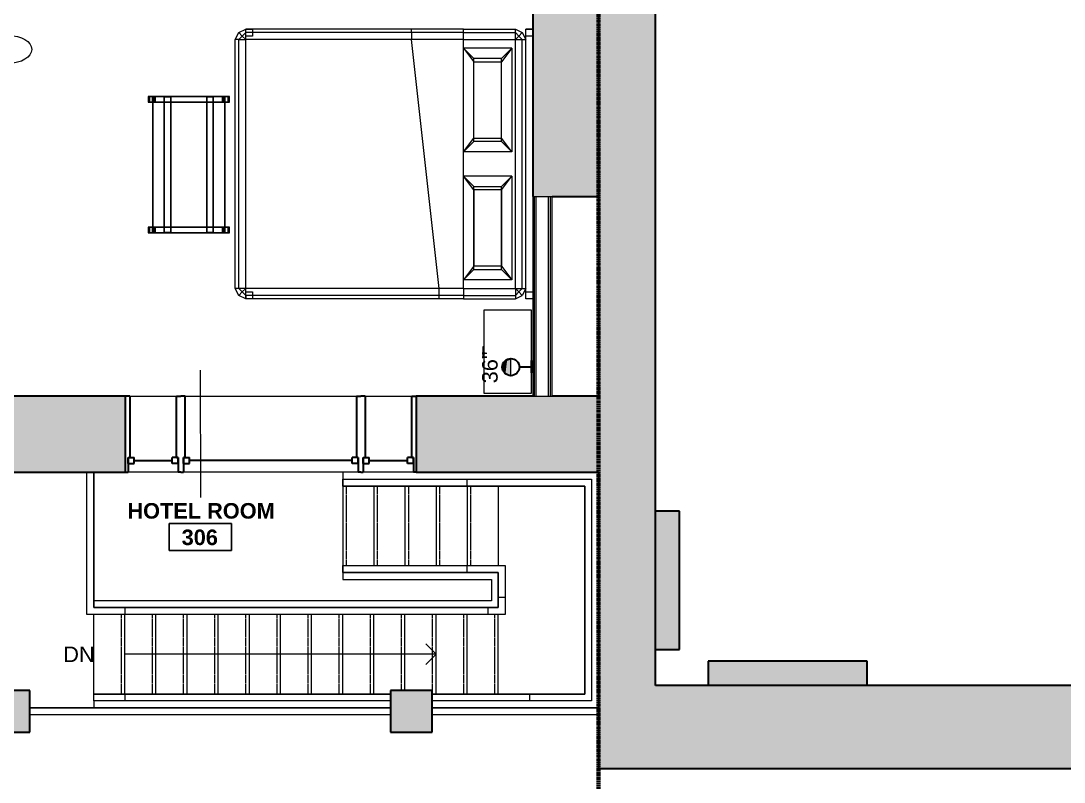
# Model space of a CAD drawing. Header units: inches. Extents: x -1176 to 1482, y -2527 to 978.
# Drawn here: x -165.3 to 136.4, y -5.1 to 214.9 of the extents above; entities that cross this region are included whole.
import ezdxf

# ---------------------------------------------------------------- set-up
doc = ezdxf.new("R2010")
doc.units = ezdxf.units.IN
doc.header["$MEASUREMENT"] = 0
doc.linetypes.add('Dash', pattern=[0.25, 0.125, -0.125])
doc.linetypes.add('Overhead 1_16_', pattern=[0.101562, 0.0625, -0.039062])
for name, color, linetype, lineweight in [('A-ANNO-MATC', 214, 'Dash', 140), ('A-ANNO-NOTE', 131, 'Continuous', 40), ('A-AREA-IDEN', 2, 'Continuous', 9), ('A-COLS', 52, 'Continuous', 18), ('A-FLOR', 192, 'Continuous', 18), ('A-FLOR-HRAL', 11, 'Continuous', 18), ('A-GLAZ', 151, 'Continuous', 18), ('A-WALL', 113, 'Continuous', 18), ('A-WALL-PATT', 111, 'Continuous', 18), ('G-IMPT', 8, 'Continuous', 9), ('I-FURN', 30, 'Continuous', 9), ('I-WALL', 2, 'Continuous', 18), ('Q-SPCQ-IDEN', 132, 'Continuous', 9), ('S-STRS', 31, 'Continuous', 18), ('S-STRS-ANNO', 31, 'Continuous', 9), ('S-STRS-IDEN', 31, 'Continuous', 9)]:
    doc.layers.add(name, color=color, linetype=linetype, lineweight=lineweight)
doc.styles.add('Swis721 Lt BT', font='swissl.ttf', dxfattribs={"height": 4.5})
doc.styles.add('Swis721 Lt BT_B', font='', dxfattribs={"height": 4.5})
doc.styles.get('Swis721 Lt BT_B').set_extended_font_data('Swis721 Lt BT', bold=True)

# ---------------------------------------------------------------- blocks, each defined once
blk = doc.blocks.new('Top Rail Type - Top Rail_Internal_-6920639-3rd Floor Power _ Signal')
at = {"layer": 'A-FLOR-HRAL', "lineweight": 9}
for p, q in [((-162.7, 16.3), (-58.38, 16.3)), ((-46.38, 16.3), (1.72, 16.3)), ((-58.38, 14.3), (-162.7, 14.3)), ((1.72, 14.3), (-46.38, 14.3))]:
    blk.add_line(p, q, dxfattribs=at)
blk = doc.blocks.new('Top Rail Type - Top Rail_Internal_-V6-3rd Floor Power _ Signal')
at = {"layer": 'A-FLOR-HRAL', "lineweight": 9}
for p, q in [((-58.38, 16.3), (-162.7, 16.3)), ((1.72, 16.3), (-46.38, 16.3)), ((-58.38, 14.3), (-162.7, 14.3)), ((1.72, 14.3), (-46.38, 14.3))]:
    blk.add_line(p, q, dxfattribs=at)
blk = doc.blocks.new('Bed_761 - 12ZBED05_dwg-6542241-3rd Floor Power _ Signal')
at = {"layer": 'G-IMPT'}
for p, q in [((1, 78), (3, 78)), ((1, 78), (3, 78)), ((1, 78), (3, 78)), ((1, 78), (3, 78)), ((3, 76), (1, 76)), ((3, 76), (1, 76)), ((3, 78), (3, 0)), ((3, 78), (3, 75)), ((3, 78), (3, 76)), ((3, 78), (3, 76)), ((3, 78), (3, 0)), ((3, 75), (4, 77)), ((3, 75), (4, 77)), ((6, 78), (4, 77)), ((6, 78), (4, 77)), ((5, 76), (4, 77)), ((4, 75), (5, 76)), ((6, 77), (5, 76)), ((6, 75), (5, 76)), ((21, 78), (6, 78)), ((21, 78), (6, 78)), ((6, 77), (6, 78)), ((6, 75), (6, 77)), ((21, 77), (6, 77)), ((21, 78), (28, 78)), ((21, 78), (28, 78)), ((21, 77), (21, 78)), ((21, 75), (21, 77)), ((21, 77), (28, 77)), ((28, 78), (84, 78)), ((28, 78), (84, 78)), ((28, 78), (28, 77)), ((28, 77), (28, 75)), ((28, 77), (84, 77)), ((82, 76), (82, 78)), ((82, 76), (82, 78)), ((82, 78), (84, 78)), ((82, 78), (84, 78)), ((84, 76), (82, 76)), ((84, 76), (82, 76)), ((84, 78), (86, 77)), ((84, 78), (86, 77)), ((84, 77), (84, 78)), ((84, 78), (84, 76)), ((84, 78), (84, 76)), ((84, 77), (84, 75)), ((84, 77), (85, 76)), ((84, 75), (85, 76)), ((85, 76), (86, 77)), ((85, 76), (86, 75)), ((86, 77), (87, 75)), ((86, 77), (87, 75)), ((3, 75), (3, 3)), ((3, 75), (3, 3)), ((4, 75), (3, 75)), ((3, 75), (3, 3)), ((6, 75), (4, 75)), ((4, 75), (4, 3)), ((21, 75), (6, 75)), ((6, 75), (6, 3)), ((7, 42.5), (7, 72.5)), ((7, 72.5), (21, 72.5)), ((7, 72.5), (10, 69.5)), ((10, 68.5), (7, 72.5)), ((21, 72.5), (18, 69.5)), ((18, 68.5), (21, 72.5)), ((21, 75), (21, 72.5)), ((21, 75), (28, 75)), ((21, 72.5), (21, 42.5)), ((21, 72.5), (21, 42.5)), ((28, 75), (36, 3)), ((28, 75), (84, 75)), ((84, 75), (86, 75)), ((84, 75), (84, 3)), ((86, 75), (87, 75)), ((86, 75), (86, 3)), ((87, 75), (87, 3)), ((87, 75), (87, 3)), ((10, 69.5), (10, 68.5)), ((18, 69.5), (10, 69.5)), ((18, 69.5), (18, 68.5)), ((10, 68.5), (10, 46.5)), ((10, 46.5), (10, 68.5)), ((10, 68.5), (18, 68.5)), ((18, 68.5), (18, 46.5)), ((18, 46.5), (18, 68.5)), ((10, 46.5), (7, 42.5)), ((7, 42.5), (10, 45.5)), ((10, 46.5), (10, 45.5)), ((10, 46.5), (18, 46.5)), ((18, 45.5), (10, 45.5)), ((18, 46.5), (18, 45.5)), ((18, 46.5), (21, 42.5)), ((21, 42.5), (18, 45.5)), ((7, 42.5), (21, 42.5)), ((21, 42.5), (21, 35.5)), ((7, 5.5), (7, 35.5)), ((7, 35.5), (21, 35.5)), ((10, 32.5), (7, 35.5)), ((7, 35.5), (10, 31.5)), ((18, 32.5), (21, 35.5)), ((21, 35.5), (18, 31.5)), ((21, 35.5), (21, 5.5)), ((21, 35.5), (21, 5.5)), ((10, 32.5), (18, 32.5)), ((10, 32.5), (10, 31.5)), ((10, 31.5), (10, 9.5)), ((18, 31.5), (10, 31.5)), ((10, 31.5), (10, 9.5)), ((18, 32.5), (18, 31.5)), ((18, 31.5), (18, 9.5)), ((18, 31.5), (18, 9.5)), ((7, 5.5), (10, 9.5)), ((10, 9.5), (10, 8.5)), ((18, 9.5), (10, 9.5)), ((18, 9.5), (18, 8.5)), ((21, 5.5), (18, 9.5)), ((10, 8.5), (7, 5.5)), ((10, 8.5), (18, 8.5)), ((21, 5.5), (18, 8.5)), ((7, 5.5), (21, 5.5)), ((21, 5.5), (21, 3)), ((1, 2), (3, 2)), ((1, 2), (3, 2)), ((3, 0), (1, 0)), ((4, 1), (3, 3)), ((4, 1), (3, 3)), ((4, 3), (3, 3)), ((3, 3), (3, 0)), ((3, 2), (3, 0)), ((3, 2), (3, 0)), ((6, 3), (4, 3)), ((5, 2), (4, 3)), ((5, 2), (4, 1)), ((6, 0), (4, 1)), ((6, 0), (4, 1)), ((6, 3), (5, 2)), ((6, 1), (5, 2)), ((21, 3), (6, 3)), ((6, 3), (6, 1)), ((21, 1), (6, 1)), ((6, 1), (6, 0)), ((21, 0), (6, 0)), ((21, 3), (21, 1)), ((21, 3), (36, 3)), ((21, 1), (21, 0)), ((21, 1), (36, 1)), ((21, 0), (36, 0)), ((36, 1), (36, 3)), ((36, 3), (84, 3)), ((36, 1), (36, 0)), ((36, 1), (84, 1)), ((36, 0), (84, 0)), ((82, 0), (82, 2)), ((82, 0), (82, 2)), ((82, 2), (84, 2)), ((82, 2), (84, 2)), ((86, 3), (84, 3)), ((84, 3), (85, 2)), ((84, 3), (84, 1)), ((85, 2), (84, 1)), ((84, 2), (84, 0)), ((84, 2), (84, 0)), ((86, 1), (84, 0)), ((86, 1), (84, 0)), ((84, 1), (84, 0)), ((86, 3), (85, 2)), ((85, 2), (86, 1)), ((87, 3), (86, 1)), ((87, 3), (86, 1)), ((86, 3), (87, 3)), ((1, 0), (3, 0)), ((3, 0), (1, 0)), ((3, 0), (1, 0)), ((21, 0), (6, 0)), ((21, 0), (36, 0)), ((36, 0), (84, 0)), ((84, 0), (82, 0)), ((84, 0), (82, 0))]:
    blk.add_line(p, q, dxfattribs=at)
blk = doc.blocks.new('Bed_761 - Bed_761-6542247-3rd Floor Power _ Signal')
blk.add_blockref('Bed_761 - 12ZBED05_dwg-6542241-3rd Floor Power _ Signal', (0, 0))
blk = doc.blocks.new('Bed_Side_Table_5122 - T-4-6544423-3rd Floor Power _ Signal')
at = {"layer": 'I-FURN'}
for p, q in [((12, 3.99), (-12, 3.99)), ((-12, 3.99), (-12, -9.79)), ((12, -9.79), (12, 3.99)), ((-12, -9.79), (-1.38, -9.79)), ((-1.38, -9.79), (-1.38, -10)), ((-1.38, -9.79), (1.38, -9.79)), ((-1.38, -10), (1.38, -10)), ((1.38, -10), (1.38, -9.79)), ((1.38, -9.79), (12, -9.79))]:
    blk.add_line(p, q, dxfattribs=at)
blk = doc.blocks.new('iou_bench_straight - Default-V7-3rd Floor Power _ Signal')
at = {"layer": 'I-FURN'}
for p, q in [((-16.73, 15.3), (-16.73, 16.64)), ((-16.73, 16.64), (-16.73, 16.17)), ((-15.16, 16.64), (-16.73, 16.64)), ((-16.73, 16.17), (-16.73, 15.34)), ((-16.73, 15.3), (-16.73, 16.17)), ((-16.73, 16.17), (-16.73, 15.3)), ((-16.73, 16.17), (-15.16, 16.17)), ((-16.73, 15.34), (-16.73, 15.3)), ((-16.73, 15.34), (-15.16, 15.34)), ((22.64, 15.3), (-16.73, 15.3)), ((-16.73, 15.3), (22.64, 15.3)), ((-16.73, 15.3), (-16.73, -5.57)), ((-16.73, -5.57), (-16.73, 15.3)), ((-16.73, 14.89), (-16.73, 15.28)), ((-16.73, 15.28), (-16.73, -5.56)), ((-16.73, 14.6), (-16.73, 15.28)), ((-16.73, 15.28), (-16.73, 14.9)), ((-15.16, 15.28), (-16.73, 15.28)), ((-15.16, 16.17), (-15.16, 16.64)), ((-15.16, 16.64), (-15.16, 15.3)), ((-15.16, 15.34), (-15.16, 16.17)), ((-15.16, 15.3), (-15.16, 16.17)), ((-15.16, 16.17), (-15.16, 15.3)), ((-15.16, 15.3), (-15.16, 15.34)), ((-15.16, 11.95), (-15.16, 15.28)), ((-15.16, 15.28), (-15.16, 14.89)), ((-15.16, 14.9), (-15.16, 15.28)), ((-15.16, 15.28), (-15.16, 14.6)), ((21.06, 15.3), (21.06, 16.64)), ((21.06, 16.64), (21.06, 16.17)), ((22.64, 16.64), (21.06, 16.64)), ((21.06, 16.17), (21.06, 15.34)), ((21.06, 15.3), (21.06, 16.17)), ((21.06, 16.17), (21.06, 15.3)), ((21.06, 16.17), (22.64, 16.17)), ((21.06, 15.34), (21.06, 15.3)), ((21.06, 15.34), (22.64, 15.34)), ((21.06, 14.89), (21.06, 15.28)), ((21.06, 15.28), (21.06, 11.95)), ((21.06, 14.6), (21.06, 15.28)), ((21.06, 15.28), (21.06, 14.9)), ((22.64, 15.28), (21.06, 15.28)), ((22.64, 16.17), (22.64, 16.64)), ((22.64, 16.64), (22.64, 15.3)), ((22.64, 15.34), (22.64, 16.17)), ((22.64, 15.3), (22.64, 16.17)), ((22.64, 16.17), (22.64, 15.3)), ((22.64, 15.3), (22.64, 15.34)), ((22.64, -5.57), (22.64, 15.3)), ((22.64, 15.3), (22.64, -5.57)), ((22.64, -5.56), (22.64, 15.28)), ((22.64, 15.28), (22.64, 14.89)), ((22.64, 14.9), (22.64, 15.28)), ((22.64, 15.28), (22.64, 14.6)), ((-15.16, 14.9), (-16.73, 14.9)), ((-16.73, -5.16), (-16.73, 14.89)), ((-16.73, 14.89), (-16.73, 14.51)), ((-15.16, 14.89), (-16.73, 14.89)), ((-16.73, -4.87), (-16.73, 14.6)), ((-15.16, 14.6), (-16.73, 14.6)), ((-16.73, 14.51), (-16.73, -4.78)), ((-16.73, 14.51), (-15.16, 14.51)), ((-15.16, 14.89), (-15.16, -5.16)), ((-15.16, 14.51), (-15.16, 14.89)), ((-15.16, 14.6), (-15.16, 11.95)), ((-15.16, 11.95), (-15.16, 14.51)), ((22.64, 14.9), (21.06, 14.9)), ((21.06, -5.16), (21.06, 14.89)), ((21.06, 14.89), (21.06, 14.51)), ((22.64, 14.89), (21.06, 14.89)), ((21.06, 11.95), (21.06, 14.6)), ((22.64, 14.6), (21.06, 14.6)), ((21.06, 14.51), (21.06, 11.95)), ((21.06, 14.51), (22.64, 14.51)), ((22.64, 14.89), (22.64, -5.16)), ((22.64, 14.51), (22.64, 14.89)), ((22.64, 14.6), (22.64, -4.87)), ((22.64, -4.78), (22.64, 14.51)), ((-15.16, 11.95), (-16.65, 11.95)), ((-16.65, 11.95), (22.56, 11.95)), ((-16.65, 11.95), (-16.65, 10.06)), ((-16.65, 10.06), (-16.65, 11.95)), ((-16.65, 10.06), (-15.16, 10.06)), ((22.56, 10.06), (-16.65, 10.06)), ((21.06, 11.95), (-15.16, 11.95)), ((-15.16, 10.06), (-15.16, 11.95)), ((-15.16, 10.06), (-15.16, 11.95)), ((-15.16, 11.95), (-15.16, 10.06)), ((-15.16, 10.06), (21.06, 10.06)), ((-15.16, -0.33), (-15.16, 10.06)), ((-15.16, -0.33), (-15.16, 10.06)), ((-15.16, 10.06), (-15.16, -0.33)), ((22.56, 11.95), (21.06, 11.95)), ((21.06, 11.95), (21.06, 10.06)), ((21.06, 10.06), (21.06, 11.95)), ((21.06, 11.95), (21.06, 10.06)), ((21.06, 10.06), (22.56, 10.06)), ((21.06, 10.06), (21.06, -0.33)), ((21.06, -0.33), (21.06, 10.06)), ((21.06, 10.06), (21.06, -0.33)), ((22.56, 10.06), (22.56, 11.95)), ((22.56, 11.95), (22.56, 10.06)), ((-15.16, -0.33), (-16.65, -0.33)), ((-16.65, -0.33), (22.56, -0.33)), ((-16.65, -0.33), (-16.65, -2.22)), ((-16.65, -2.22), (-16.65, -0.33)), ((-16.65, -2.22), (-15.16, -2.22)), ((22.56, -2.22), (-16.65, -2.22)), ((21.06, -0.33), (-15.16, -0.33)), ((-15.16, -2.22), (-15.16, -0.33)), ((-15.16, -2.22), (-15.16, -0.33)), ((-15.16, -0.33), (-15.16, -2.22)), ((-15.16, -2.22), (21.06, -2.22)), ((-15.16, -5.56), (-15.16, -2.22)), ((-15.16, -4.78), (-15.16, -2.22)), ((-15.16, -2.22), (-15.16, -4.87)), ((22.56, -0.33), (21.06, -0.33)), ((21.06, -0.33), (21.06, -2.22)), ((21.06, -2.22), (21.06, -0.33)), ((21.06, -0.33), (21.06, -2.22)), ((21.06, -2.22), (22.56, -2.22)), ((21.06, -2.22), (21.06, -5.56)), ((21.06, -4.87), (21.06, -2.22)), ((21.06, -2.22), (21.06, -4.78)), ((22.56, -2.22), (22.56, -0.33)), ((22.56, -0.33), (22.56, -2.22)), ((-16.73, -4.78), (-16.73, -5.16)), ((-15.16, -4.78), (-16.73, -4.78)), ((-16.73, -5.56), (-16.73, -4.87)), ((-16.73, -4.87), (-15.16, -4.87)), ((-16.73, -5.56), (-16.73, -5.16)), ((-16.73, -5.16), (-15.16, -5.16)), ((-16.73, -5.17), (-16.73, -5.56)), ((-16.73, -5.17), (-15.16, -5.17)), ((-16.73, -5.56), (-15.16, -5.56)), ((-16.73, -5.57), (22.64, -5.57)), ((22.64, -5.57), (-16.73, -5.57)), ((-16.73, -6.91), (-16.73, -5.57)), ((-16.73, -5.57), (-16.73, -5.61)), ((-16.73, -6.44), (-16.73, -5.57)), ((-16.73, -5.57), (-16.73, -6.44)), ((-16.73, -5.61), (-16.73, -6.44)), ((-15.16, -5.61), (-16.73, -5.61)), ((-15.16, -5.16), (-15.16, -4.78)), ((-15.16, -4.87), (-15.16, -5.56)), ((-15.16, -5.16), (-15.16, -5.56)), ((-15.16, -5.56), (-15.16, -5.17)), ((-15.16, -5.61), (-15.16, -5.57)), ((-15.16, -5.57), (-15.16, -6.91)), ((-15.16, -6.44), (-15.16, -5.57)), ((-15.16, -5.57), (-15.16, -6.44)), ((-15.16, -6.44), (-15.16, -5.61)), ((21.06, -4.78), (21.06, -5.16)), ((22.64, -4.78), (21.06, -4.78)), ((21.06, -5.56), (21.06, -4.87)), ((21.06, -4.87), (22.64, -4.87)), ((21.06, -5.56), (21.06, -5.16)), ((21.06, -5.16), (22.64, -5.16)), ((21.06, -5.17), (21.06, -5.56)), ((21.06, -5.17), (22.64, -5.17)), ((21.06, -5.56), (22.64, -5.56)), ((21.06, -6.91), (21.06, -5.57)), ((21.06, -5.57), (21.06, -5.61)), ((21.06, -6.44), (21.06, -5.57)), ((21.06, -5.57), (21.06, -6.44)), ((21.06, -5.61), (21.06, -6.44)), ((22.64, -5.61), (21.06, -5.61)), ((22.64, -5.16), (22.64, -4.78)), ((22.64, -4.87), (22.64, -5.56)), ((22.64, -5.16), (22.64, -5.56)), ((22.64, -5.56), (22.64, -5.17)), ((22.64, -5.61), (22.64, -5.57)), ((22.64, -5.57), (22.64, -6.91)), ((22.64, -6.44), (22.64, -5.57)), ((22.64, -5.57), (22.64, -6.44)), ((22.64, -6.44), (22.64, -5.61)), ((-16.73, -6.44), (-16.73, -6.91)), ((-15.16, -6.44), (-16.73, -6.44)), ((-16.73, -6.91), (-15.16, -6.91)), ((-15.16, -6.91), (-15.16, -6.44)), ((21.06, -6.44), (21.06, -6.91)), ((22.64, -6.44), (21.06, -6.44)), ((21.06, -6.91), (22.64, -6.91)), ((22.64, -6.91), (22.64, -6.44))]:
    blk.add_line(p, q, dxfattribs=at)
blk = doc.blocks.new('Double Hung - side window 4_ 4_ x 5_ 6_-6975700-3rd Floor Power _ Signal')
at = {"layer": 'A-GLAZ', "color": 8, "lineweight": 30}
for p, q in [((-26, 11), (-25.25, 11)), ((-25.25, 6.75), (-25.25, 11)), ((25.25, 6.75), (25.25, 11)), ((26, 11), (25.25, 11)), ((-25.25, 8.5), (-25.25, 6.75)), ((-25.25, 8.5), (-23.5, 8.5)), ((-25.25, 6.75), (-23.5, 6.75)), ((-25.25, 6.75), (-24.75, 6.75)), ((-24.75, -11), (-24.75, 6.75)), ((-23.5, 8.5), (-23.5, 6.75)), ((-23.5, 7.625), (23.5, 7.625)), ((23.5, 8.5), (23.5, 6.75)), ((25.25, 8.5), (23.5, 8.5)), ((25.25, 6.75), (23.5, 6.75)), ((24.75, 6.75), (25.25, 6.75)), ((24.75, 6.75), (24.75, -11)), ((25.25, 8.5), (25.25, 6.75)), ((-24.75, -11), (-26, -11)), ((24.75, -11), (26, -11))]:
    blk.add_line(p, q, dxfattribs=at)
blk = doc.blocks.new('Double Hung - 16_ x  5_ 6_-6975701-3rd Floor Power _ Signal')
at = {"layer": 'A-GLAZ', "color": 8, "lineweight": 30}
for p, q in [((-6.75, 11), (-8, 11)), ((-6.75, 11), (-6.75, -6.75)), ((6.75, 11), (8, 11)), ((6.75, -6.75), (6.75, 11)), ((-7.25, -6.75), (-5.5, -6.75)), ((-7.25, -8.5), (-7.25, -6.75)), ((-7.25, -6.75), (-6.75, -6.75)), ((-7.25, -6.75), (-7.25, -11)), ((-7.25, -8.5), (-5.5, -8.5)), ((-5.5, -8.5), (-5.5, -6.75)), ((-5.5, -7.625), (5.5, -7.625)), ((5.5, -8.5), (5.5, -6.75)), ((7.25, -6.75), (5.5, -6.75)), ((7.25, -8.5), (5.5, -8.5)), ((6.75, -6.75), (7.25, -6.75)), ((7.25, -8.5), (7.25, -6.75)), ((7.25, -6.75), (7.25, -11)), ((-8, -11), (-7.25, -11)), ((8, -11), (7.25, -11))]:
    blk.add_line(p, q, dxfattribs=at)
blk = doc.blocks.new('Top Rail Type - Top Rail_Internal_-7093530-3rd Floor Power _ Signal')
at = {"layer": 'A-FLOR-HRAL', "lineweight": 9}
for p, q in [((-146.22, 43.32), (-146.22, 84.47)), ((-144.22, 84.47), (-144.22, 45.32)), ((-72.22, 55.47), (-72.22, 57.47)), ((-72.22, 57.47), (-36.22, 57.47)), ((-36.22, 55.47), (-36.22, 57.47)), ((-36.22, 57.47), (-25.22, 57.47)), ((-25.22, 57.47), (-25.22, 48.32)), ((-36.22, 55.47), (-72.22, 55.47)), ((-27.22, 55.47), (-36.22, 55.47)), ((-27.22, 48.32), (-27.22, 55.47)), ((-27.22, 48.32), (-25.22, 48.32)), ((-27.22, 45.32), (-27.22, 48.32)), ((-25.22, 48.32), (-25.22, 43.32)), ((-144.22, 45.32), (-135.22, 45.32)), ((-135.22, 45.32), (-30.22, 45.32)), ((-135.22, 45.32), (-135.22, 43.32)), ((-30.22, 45.32), (-27.22, 45.32)), ((-30.22, 45.32), (-30.22, 43.32)), ((-135.22, 43.32), (-146.22, 43.32)), ((-30.22, 43.32), (-135.22, 43.32)), ((-25.22, 43.32), (-30.22, 43.32))]:
    blk.add_line(p, q, dxfattribs=at)
blk = doc.blocks.new('Top Rail Type - Top Rail_Internal_-V50-3rd Floor Power _ Signal')
at = {"layer": 'A-FLOR-HRAL', "lineweight": 9}
for p, q in [((-146.22, 43.32), (-146.22, 84.47)), ((-144.22, 45.32), (-144.22, 84.47)), ((-72.22, 57.47), (-72.22, 55.47)), ((-72.22, 57.47), (-36.22, 57.47)), ((-36.22, 57.47), (-25.22, 57.47)), ((-25.22, 57.47), (-25.22, 48.32)), ((-72.22, 55.47), (-36.22, 55.47)), ((-36.22, 55.47), (-27.22, 55.47)), ((-27.22, 55.47), (-27.22, 48.32)), ((-27.22, 48.32), (-27.22, 45.32)), ((-25.22, 48.32), (-25.22, 43.32)), ((-135.22, 45.32), (-144.22, 45.32)), ((-30.22, 45.32), (-135.22, 45.32)), ((-27.22, 45.32), (-30.22, 45.32)), ((-135.22, 43.32), (-146.22, 43.32)), ((-30.22, 43.32), (-135.22, 43.32)), ((-25.22, 43.32), (-30.22, 43.32))]:
    blk.add_line(p, q, dxfattribs=at)
blk = doc.blocks.new('Top Rail Type - Top Rail_Internal_-7093548-3rd Floor Power _ Signal')
at = {"layer": 'A-FLOR-HRAL', "lineweight": 9}
for p, q in [((-72.22, 80.47), (-72.22, 82.47)), ((-72.22, 82.47), (-36.22, 82.47)), ((-36.22, 80.47), (-36.22, 82.47)), ((-36.22, 82.47), (-27.22, 82.47)), ((-27.22, 82.47), (-0.22, 82.47)), ((-0.22, 82.47), (-0.22, 18.32)), ((-36.22, 80.47), (-72.22, 80.47)), ((-27.22, 80.47), (-36.22, 80.47)), ((-2.22, 80.47), (-27.22, 80.47)), ((-2.22, 20.32), (-2.22, 80.47)), ((-144.22, 18.32), (-144.22, 20.32)), ((-144.22, 20.32), (-135.22, 20.32)), ((-135.22, 18.32), (-144.22, 18.32)), ((-135.22, 20.32), (-58.38, 20.32)), ((-135.22, 20.32), (-135.22, 18.32)), ((-58.38, 18.32), (-135.22, 18.32)), ((-46.38, 20.32), (-27.22, 20.32)), ((-27.22, 18.32), (-46.38, 18.32)), ((-27.22, 20.32), (-18.22, 20.32)), ((-18.22, 18.32), (-27.22, 18.32)), ((-18.22, 20.32), (-2.22, 20.32)), ((-18.22, 20.32), (-18.22, 18.32)), ((-0.22, 18.32), (-18.22, 18.32))]:
    blk.add_line(p, q, dxfattribs=at)
blk = doc.blocks.new('Top Rail Type - Top Rail_Internal_-V51-3rd Floor Power _ Signal')
at = {"layer": 'A-FLOR-HRAL', "lineweight": 9}
for p, q in [((-72.22, 82.47), (-72.22, 80.47)), ((-72.22, 82.47), (-36.22, 82.47)), ((-36.22, 82.47), (-0.22, 82.47)), ((-0.22, 82.47), (-0.22, 18.32)), ((-72.22, 80.47), (-36.22, 80.47)), ((-36.22, 80.47), (-2.22, 80.47)), ((-2.22, 80.47), (-2.22, 20.32)), ((-144.22, 18.32), (-144.22, 20.32)), ((-135.22, 20.32), (-144.22, 20.32)), ((-135.22, 18.32), (-144.22, 18.32)), ((-58.38, 20.32), (-135.22, 20.32)), ((-58.38, 18.32), (-135.22, 18.32)), ((-18.22, 20.32), (-46.38, 20.32)), ((-18.22, 18.32), (-46.38, 18.32)), ((-2.22, 20.32), (-18.22, 20.32)), ((-0.22, 18.32), (-18.22, 18.32))]:
    blk.add_line(p, q, dxfattribs=at)
blk = doc.blocks.new('Appliance_Specialty Equipment Tag - Standard-3515593-3rd Floor Power _ Signal')
at = {"layer": 'Q-SPCQ-IDEN'}
blk.add_ellipse((-0.0499, 0.0037), major_axis=(-0.1406, 0), ratio=0.600473, dxfattribs=at)
blk = doc.blocks.new('Room Tag - Room Name and Number-3379422-3rd Floor Power _ Signal')
at = {"layer": 'A-AREA-IDEN'}
for p, q in [((-0.1881, -0.1636), (-0.1881, -0.0018)), ((-0.1881, -0.0018), (0.1869, -0.0018)), ((0.1869, -0.0018), (-0.1881, -0.0018)), ((-0.1881, -0.0018), (-0.1881, -0.1636)), ((0.1869, -0.0018), (0.1869, -0.1636)), ((0.1869, -0.1636), (0.1869, -0.0018)), ((0.1869, -0.1636), (-0.1881, -0.1636)), ((-0.1881, -0.1636), (0.1869, -0.1636))]:
    blk.add_line(p, q, dxfattribs=at)

msp = doc.modelspace()

# ---------------------------------------------------------------- hatches: boundary and pattern name
at = {"layer": 'A-ANNO-NOTE', "lineweight": 9}
for points in [[(-25.14, 113.04), (-25.2, 116.42), (-25.94, 114.72)], [(-25.94, 114.72), (-25.2, 116.42), (-25.47, 116.13)], [(-25.94, 114.72), (-25.47, 116.13), (-25.93, 114.88)], [(-25.64, 113.65), (-25.94, 114.72), (-25.93, 114.56)], [(-25.14, 113.04), (-25.94, 114.72), (-25.64, 113.65)], [(-25.93, 114.88), (-25.47, 116.13), (-25.89, 115.19)], [(-25.88, 115.27), (-25.47, 116.13), (-25.64, 115.86)], [(-25.14, 113.04), (-24.67, 116.78), (-25.2, 116.42)], [(-24.38, 112.62), (-24.15, 116.96), (-25.14, 113.04)], [(-25.14, 113.04), (-24.15, 116.96), (-24.67, 116.78)], [(-23.99, 112.53), (-23.91, 117), (-24.38, 112.62)], [(-24.38, 112.62), (-23.91, 117), (-24.15, 116.96)], [(-23.67, 112.51), (-23.91, 117), (-23.99, 112.53)], [(-23.67, 112.51), (-23.67, 117.01), (-23.91, 117)], [(-23.67, 112.51), (-23.59, 112.51), (-23.67, 117.01)], [(-23.59, 112.51), (-23.59, 117.01), (-23.67, 117.01)], [(-25.78, 113.94), (-25.93, 114.56), (-25.88, 114.25)], [(-25.64, 113.65), (-25.93, 114.56), (-25.78, 113.94)], [(-25.14, 113.04), (-25.64, 113.65), (-25.26, 113.15)], [(-24.38, 112.62), (-25.14, 113.04), (-25.01, 112.94)], [(-24.38, 112.62), (-25.01, 112.94), (-24.6, 112.7)]]:
    msp.add_hatch(color=256, dxfattribs=at).paths.add_polyline_path(points, flags=0)
at = {"layer": 'A-COLS'}
for points in [[(-162.7, 9.32), (-162.7, 21.32), (-174.7, 21.32), (-174.7, 9.32)], [(-46.38, 9.32), (-46.38, 21.32), (-58.38, 21.32), (-58.38, 9.32)]]:
    msp.add_hatch(color=250, dxfattribs=at).paths.add_polyline_path(points, flags=0)
at = {"layer": 'A-WALL-PATT', "lineweight": 9}
h = msp.add_hatch(color=7, dxfattribs=at)
h.paths.add_polyline_path([(1.72, -1.17), (18.22, -1.17), (18.22, 814.52), (1.72, 814.52), (1.72, 66.23)], flags=0)
h.paths.add_polyline_path([(6.97, 425.61), (4.97, 425.61), (4.97, 450.11), (6.97, 450.11), (6.97, 428.36)], flags=0)
h.paths.add_polyline_path([(4.97, 471.43), (4.97, 495.93), (6.97, 495.93), (6.97, 471.43), (5.87, 471.43)], flags=0)
for points in [[(-12.16, 164.21), (1.72, 164.21), (1.72, 255.29), (-17.28, 255.29), (-17.28, 164.21), (-12.66, 164.21)], [(25.22, 33.17), (25.22, 73.17), (18.22, 73.17), (18.22, 33.17)], [(79.44, 22.83), (79.44, 29.83), (33.44, 29.83), (33.44, 22.83)], [(464.28, -1.17), (464.28, 22.83), (18.22, 22.83), (18.22, -1.17), (332.22, -1.17)]]:
    msp.add_hatch(color=7, dxfattribs=at).paths.add_polyline_path(points, flags=0)
h = msp.add_hatch(color=7, dxfattribs=at)
h.paths.add_polyline_path([(1.72, 84.47), (1.72, 106.47), (-51.02, 106.47), (-51.02, 84.47), (-34.34, 84.47)], flags=0)
h.paths.add_polyline_path([(-135.02, 84.47), (-135.02, 106.47), (-243.02, 106.47), (-243.02, 84.47), (-217.62, 84.47)], flags=0)
h.paths.add_polyline_path([(-327.02, 84.47), (-327.02, 106.47), (-421.72, 106.47), (-421.72, 84.47), (-355.09, 84.47)], flags=0)
h.paths.add_polyline_path([(-493.72, 84.47), (-493.72, 106.47), (-570.07, 106.47), (-570.07, 84.47)], flags=0)

# ---------------------------------------------------------------- linework, layer by layer
at = {"layer": 'A-ANNO-MATC'}
msp.add_line((1.72, 857.52), (1.72, -90.48), dxfattribs=at)
at = {"layer": 'A-ANNO-NOTE', "lineweight": 9}
msp.add_line((-23.59, 112.51), (-23.59, 117.01), dxfattribs=at)
at = {"layer": 'A-ANNO-NOTE', "lineweight": 30}
for p, q in [((-17.61, 114.84), (-21.12, 114.84)), ((-17.61, 113.21), (-17.61, 116.71))]:
    msp.add_line(p, q, dxfattribs=at)
msp.add_circle((-23.59, 114.85), 2.48, dxfattribs=at)
at = {"layer": 'A-ANNO-NOTE', "lineweight": 9}
msp.add_arc((-23.69, 114.76), 2.25, 87.6427, 272.3573, dxfattribs=at)
at = {"layer": 'A-AREA-IDEN'}
msp.add_line((-113.41, 113.99), (-113.35, 77.16), dxfattribs=at)
at = {"layer": 'A-COLS', "color": 8, "lineweight": 30}
for p, q in [((-162.7, 21.32), (-174.7, 21.32)), ((-162.7, 9.32), (-162.7, 21.32)), ((-46.38, 21.32), (-58.38, 21.32)), ((-58.38, 21.32), (-58.38, 9.32)), ((-46.38, 9.32), (-46.38, 21.32)), ((-174.7, 9.32), (-162.7, 9.32)), ((-58.38, 9.32), (-46.38, 9.32))]:
    msp.add_line(p, q, dxfattribs=at)
at = {"layer": 'A-FLOR'}
for p, q in [((-144.22, 20.32), (-144.22, 43.32)), ((-58.38, 16.32), (-141.51, 16.32)), ((1.72, 16.32), (-46.38, 16.32))]:
    msp.add_line(p, q, dxfattribs=at)
at = {"layer": 'A-WALL', "color": 8, "lineweight": 30}
for p, q in [((18.22, 22.83), (18.22, 814.52)), ((1.72, 350.23), (1.72, 106.47)), ((-17.28, 248.29), (-17.28, 164.21)), ((-11.66, 164.21), (1.72, 164.21)), ((-135.02, 106.47), (-208.45, 106.47)), ((-135.02, 84.47), (-135.02, 106.47)), ((-17.28, 106.47), (-51.02, 106.47)), ((-51.02, 106.47), (-51.02, 84.47)), ((1.72, 106.47), (-11.66, 106.47)), ((-243.02, 84.47), (-135.02, 84.47)), ((-51.02, 84.47), (1.72, 84.47)), ((1.72, 84.47), (1.72, -1.17)), ((25.22, 73.17), (18.22, 73.17)), ((25.22, 33.17), (25.22, 73.17)), ((18.22, 33.17), (25.22, 33.17)), ((79.44, 29.83), (33.44, 29.83)), ((33.44, 29.83), (33.44, 22.83)), ((79.44, 22.83), (79.44, 29.83)), ((464.28, 22.83), (18.22, 22.83)), ((1.72, -1.17), (480.78, -1.17))]:
    msp.add_line(p, q, dxfattribs=at)
at = {"layer": 'A-WALL', "color": 55}
msp.add_line((-17.28, 164.21), (-11.66, 164.21), dxfattribs=at)
at = {"layer": 'A-WALL'}
for p, q in [((-16.78, 106.47), (-16.78, 164.21)), ((-16.28, 106.47), (-16.28, 164.21)), ((-12.66, 106.47), (-12.66, 164.21)), ((-12.16, 106.47), (-12.16, 164.21)), ((-17.28, 106.47), (-11.66, 106.47))]:
    msp.add_line(p, q, dxfattribs=at)
at = {"layer": 'A-WALL', "lineweight": 9}
for p, q in [((-135.02, 106.47), (-51.02, 106.47)), ((-51.02, 84.47), (-135.02, 84.47))]:
    msp.add_line(p, q, dxfattribs=at)
at = {"layer": 'I-WALL'}
for p, q in [((-17.28, 164.21), (-17.28, 106.47)), ((-11.66, 106.47), (-11.66, 164.21))]:
    msp.add_line(p, q, dxfattribs=at)
at = {"layer": 'S-STRS', "lineweight": 9}
for p, q in [((-72.22, 84.47), (-72.22, 82.47)), ((-72.22, 80.47), (-72.22, 57.47)), ((-63.22, 80.47), (-63.22, 57.47)), ((-54.22, 80.47), (-54.22, 57.47)), ((-45.22, 80.47), (-45.22, 57.47)), ((-36.22, 80.47), (-36.22, 57.47)), ((-27.22, 80.47), (-27.22, 57.47)), ((-72.22, 55.47), (-72.22, 53.47)), ((-72.22, 53.47), (-29.22, 53.47)), ((-29.22, 53.47), (-29.22, 47.32)), ((-29.22, 47.32), (-144.22, 47.32)), ((-135.22, 20.32), (-135.22, 43.32)), ((-126.22, 20.32), (-126.22, 43.32)), ((-117.22, 20.32), (-117.22, 43.32)), ((-108.22, 20.32), (-108.22, 43.32)), ((-99.22, 20.32), (-99.22, 43.32)), ((-90.22, 20.32), (-90.22, 43.32)), ((-81.22, 20.32), (-81.22, 43.32)), ((-72.22, 20.32), (-72.22, 43.32)), ((-63.22, 20.32), (-63.22, 43.32)), ((-54.22, 21.32), (-54.22, 43.32)), ((-45.22, 20.32), (-45.22, 43.32)), ((-36.22, 20.32), (-36.22, 43.32)), ((-27.22, 20.32), (-27.22, 43.32)), ((-144.22, 18.32), (-144.22, 16.32)), ((-141.51, 16.32), (-144.22, 16.32))]:
    msp.add_line(p, q, dxfattribs=at)
at = {"layer": 'S-STRS', "linetype": 'Overhead 1_16_', "lineweight": 9}
for p, q in [((-71.22, 80.47), (-71.22, 57.47)), ((-62.22, 80.47), (-62.22, 57.47)), ((-53.22, 80.47), (-53.22, 57.47)), ((-44.22, 80.47), (-44.22, 57.47)), ((-35.22, 80.47), (-35.22, 57.47)), ((-136.22, 20.32), (-136.22, 43.32)), ((-127.22, 20.32), (-127.22, 43.32)), ((-118.22, 20.32), (-118.22, 43.32)), ((-109.22, 20.32), (-109.22, 43.32)), ((-100.22, 20.32), (-100.22, 43.32)), ((-91.22, 20.32), (-91.22, 43.32)), ((-82.22, 20.32), (-82.22, 43.32)), ((-73.22, 20.32), (-73.22, 43.32)), ((-64.22, 20.32), (-64.22, 43.32)), ((-55.22, 21.32), (-55.22, 43.32)), ((-46.22, 20.32), (-46.22, 43.32)), ((-37.22, 20.32), (-37.22, 43.32)), ((-28.22, 20.32), (-28.22, 43.32))]:
    msp.add_line(p, q, dxfattribs=at)
at = {"layer": 'S-STRS-ANNO'}
for p, q in [((-45.22, 31.82), (-48.22, 34.82)), ((-126.22, 31.82), (-135.22, 31.82)), ((-117.22, 31.82), (-126.22, 31.82)), ((-108.22, 31.82), (-117.22, 31.82)), ((-99.22, 31.82), (-108.22, 31.82)), ((-90.22, 31.82), (-99.22, 31.82)), ((-81.22, 31.82), (-90.22, 31.82)), ((-72.22, 31.82), (-81.22, 31.82)), ((-63.22, 31.82), (-72.22, 31.82)), ((-54.22, 31.82), (-63.22, 31.82)), ((-45.22, 31.82), (-54.22, 31.82)), ((-45.22, 31.82), (-48.22, 28.82))]:
    msp.add_line(p, q, dxfattribs=at)

# ---------------------------------------------------------------- block references
at = {"layer": 'A-AREA-IDEN', "xscale": 47.99999999999997, "yscale": 47.99999999999997, "zscale": 47.99999999999997}
msp.add_blockref('Room Tag - Room Name and Number-3379422-3rd Floor Power _ Signal', (-113.36, 69.68), dxfattribs=at)
at = {"layer": 'A-FLOR-HRAL', "lineweight": 9}
for name in ['Top Rail Type - Top Rail_Internal_-7093530-3rd Floor Power _ Signal', 'Top Rail Type - Top Rail_Internal_-V50-3rd Floor Power _ Signal', 'Top Rail Type - Top Rail_Internal_-7093548-3rd Floor Power _ Signal', 'Top Rail Type - Top Rail_Internal_-V51-3rd Floor Power _ Signal', 'Top Rail Type - Top Rail_Internal_-6920639-3rd Floor Power _ Signal', 'Top Rail Type - Top Rail_Internal_-V6-3rd Floor Power _ Signal']:
    msp.add_blockref(name, (0, 0), dxfattribs=at)
at = {"layer": 'A-GLAZ'}
for p in [(-127.02, 95.47), (-59.02, 95.47)]:
    msp.add_blockref('Double Hung - 16_ x  5_ 6_-6975701-3rd Floor Power _ Signal', p, dxfattribs=at)
at = {"layer": 'A-GLAZ', "rotation": 180}
msp.add_blockref('Double Hung - side window 4_ 4_ x 5_ 6_-6975700-3rd Floor Power _ Signal', (-93.02, 95.47), dxfattribs=at)
at = {"layer": 'I-FURN'}
for name, p, rotation in [('Bed_761 - Bed_761-6542247-3rd Floor Power _ Signal', (-16.28, 212.57), 180), ('iou_bench_straight - Default-V7-3rd Floor Power _ Signal', (-121.6, 176.32), 270.0000000000001), ('Bed_Side_Table_5122 - T-4-6544423-3rd Floor Power _ Signal', (-21.65, 119.32), 270.0000000000001)]:
    msp.add_blockref(name, p, dxfattribs=dict(at, rotation=rotation))
at = {"layer": 'Q-SPCQ-IDEN', "xscale": 47.99999999999997, "yscale": 47.99999999999997, "zscale": 47.99999999999997}
msp.add_blockref('Appliance_Specialty Equipment Tag - Standard-3515593-3rd Floor Power _ Signal', (-166.51, 206.52), dxfattribs=at)

# ---------------------------------------------------------------- texts
at = {"layer": 'A-ANNO-NOTE', "lineweight": 9, "insert": (-31.91, 110.16), "char_height": 4.5, "width": 10.302, "attachment_point": 1, "rotation": 90, "style": 'Swis721 Lt BT'}
msp.add_mtext('36"', dxfattribs=at)
at = {"layer": 'A-AREA-IDEN', "char_height": 4.5, "attachment_point": 1, "style": 'Swis721 Lt BT_B'}
for s, insert, width in [('HOTEL ROOM', (-134.48, 75.54), 51.0555), ('306', (-118.8, 67.88), 12.726)]:
    msp.add_mtext(s, dxfattribs=dict(at, insert=insert, width=width))
at = {"layer": 'S-STRS-IDEN', "insert": (-153.04, 34.06), "char_height": 4.5, "width": 10.5833, "attachment_point": 1, "line_spacing_factor": 1.005062, "style": 'Swis721 Lt BT'}
msp.add_mtext('DN', dxfattribs=at)

doc.saveas('drawing.dxf')
